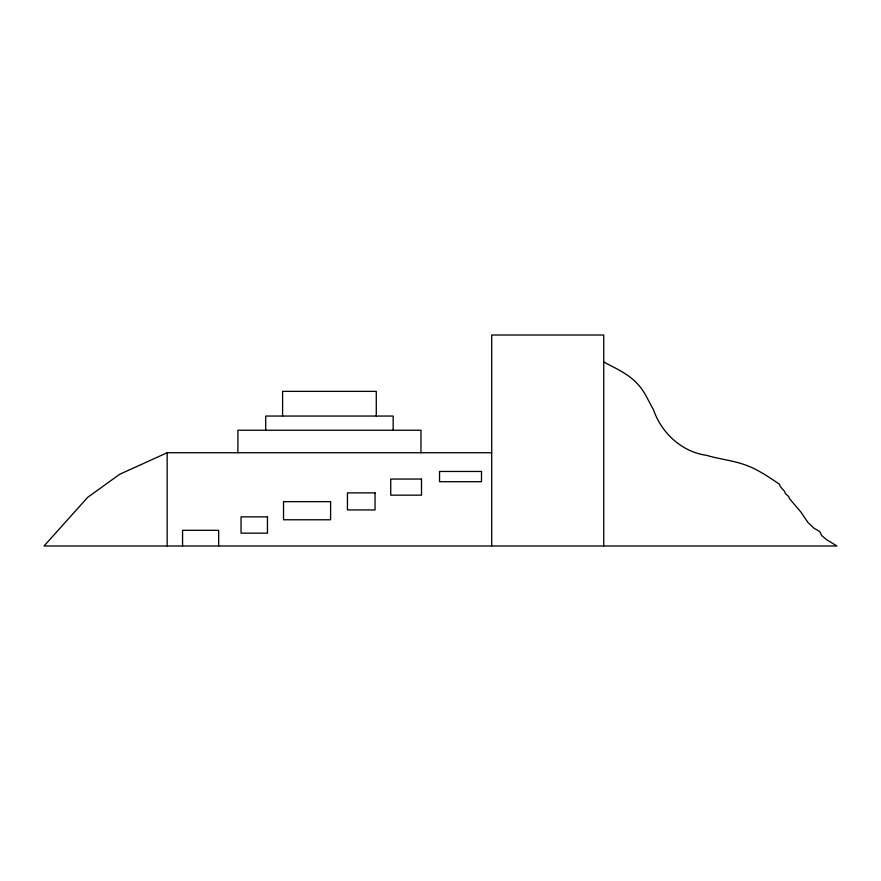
<?xml version="1.0" encoding="UTF-8"?>
<svg xmlns="http://www.w3.org/2000/svg" width="881" height="881" viewBox="0 0 881 881"><rect width="100%" height="100%" fill="white"/><g stroke="black" fill="none" stroke-linecap="round" stroke-linejoin="round"><path stroke-width="1.32" d="M491.708 452.735L167.159 452.735L119.585 474.341L87.593 497.435L44.05 545.989L836.95 545.989L826.367 539.535L821.654 535.483L819.748 531.54L814.264 528.424L807.943 522.477L800.774 511.905L789.376 498.547L788.726 496.587L785.345 493.514L784.663 491.532L780.181 486.411L779.399 484.132C768.485 476.896 757.704 469.298 745.392 464.959C732.706 460.411 719.182 459.111 706.397 455.301C681.663 451.843 661.378 432.857 653.438 409.654C648.46 401.229 645.035 392.056 638.229 384.645C628.924 374.084 615.973 368.566 603.738 361.992M603.738 545.989L603.738 335.011L491.708 335.011L491.708 545.989M420.964 452.735L420.964 430.236L237.903 430.236L237.903 452.735M393.157 430.236L393.157 416.052L265.71 416.052L265.71 430.236M376.286 416.052L376.286 391.362L282.592 391.362L282.592 416.052M218.664 545.989L218.664 530.318L182.565 530.318L182.565 545.989M167.159 452.735L167.159 545.989M481.5 471.456L439.542 471.456L439.542 481.698L481.5 481.698L481.5 471.456M421.503 479.055L390.746 479.055L390.746 495.155L421.503 495.155L421.503 479.055M375.042 492.875L347.433 492.875L347.433 509.934L375.042 509.934L375.042 492.875M330.606 501.641L283.528 501.641L283.528 519.768L330.606 519.768L330.606 501.641M267.461 516.861L241.053 516.861L241.053 533.17L267.461 533.17L267.461 516.861"/></g></svg>
